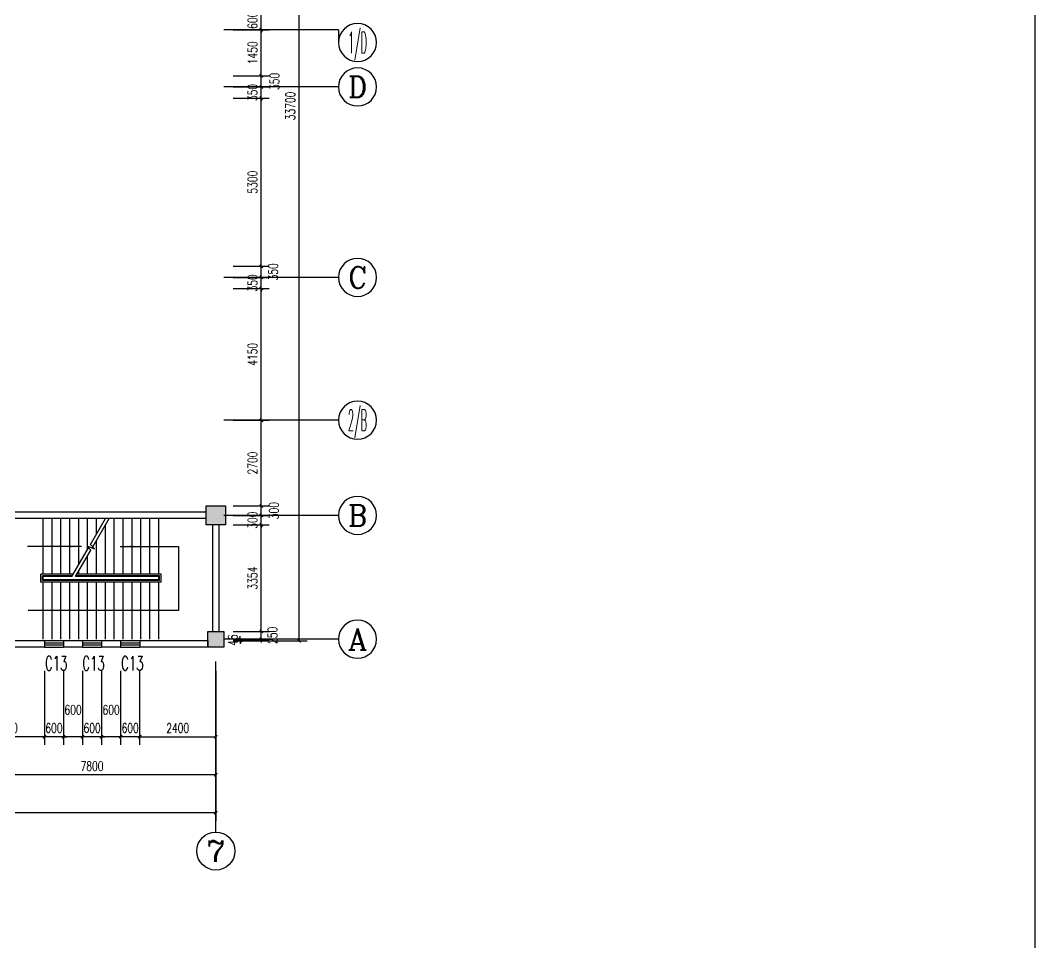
# Model space of a CAD drawing. Extents: x 392800 to 1041602, y -388882 to -94077.
# Drawn here: x 452115 to 484085, y -226017 to -196955 of the extents above; entities that cross this region are included whole.
import ezdxf
from ezdxf.enums import TextEntityAlignment as Align

# ---------------------------------------------------------------- set-up
doc = ezdxf.new("R2010")
doc.units = 0
doc.header["$LTSCALE"] = 1000
doc.header["$MEASUREMENT"] = 0
for name, color, linetype in [('AXIS_TEXT', 7, 'Continuous'), ('IBS-完成面', 2, 'Continuous'), ('IBS-轴号', 160, 'Continuous'), ('IBS－墙体', 6, 'Continuous'), ('IBS－外尺寸标注', 51, 'Continuous'), ('IBS－窗', 1, 'Continuous'), ('IDS-楼梯', 1, 'Continuous'), ('PUB_HATCH', 8, 'Continuous'), ('PUB_TEXT', 7, 'Continuous'), ('STAIR', 10, 'Continuous'), ('WALL', 255, 'Continuous')]:
    doc.layers.add(name, color=color, linetype=linetype)
doc.styles.add('_HZFS', font='txt.shx', dxfattribs={"width": 0.6, "bigfont": 'HZFS.shx'})
doc.styles.add('_TCH_DIM_T3', font='SIMPLEX', dxfattribs={"width": 0.705882, "bigfont": 'GBCBIG'})
doc.styles.add('COMPLEX', font='COMPLEX')
doc.dimstyles.new('_TCH_ARCH&&100', dxfattribs={"dimtxt": 297.5, "dimasz": 100, "dimexe": 250, "dimexo": 300, "dimgap": 126.25, "dimtad": 1, "dimdec": 0, "dimzin": 0, "dimdsep": 46, "dimtxsty": '_TCH_DIM_T3', "dimblk": 'ARCHTICK', "dimcen": 0.09, "dimclrt": 7, "dimazin": 2, "dimtfac": 1, "dimtdec": 0, "dimtix": 1, "dimtmove": 2, "dimatfit": 3, "dimfxl": 1, "dimtolj": 1, "dimtzin": 0, "dimarcsym": 0})

# ---------------------------------------------------------------- blocks, each defined once
blk = doc.blocks.new('_ArchTick')
at = {"color": 0, "linetype": 'ByBlock', "const_width": 0.4}
blk.add_lwpolyline([(-0.5, -0.5), (0.5, 0.5)], dxfattribs=at)
blk = doc.blocks.new('*D276')
at = {"layer": 'Defpoints', "color": 0, "transparency": 16777216}
for p in [(455877, -217155), (458277, -217155), (458277, -219529)]:
    blk.add_point(p, dxfattribs=at)
at = {"layer": 'IBS－外尺寸标注', "color": 0, "lineweight": -2, "transparency": 16777216}
for p, q in [((455877, -217455), (455877, -219779)), ((458277, -217455), (458277, -219779)), ((455877, -219529), (458277, -219529))]:
    blk.add_line(p, q, dxfattribs=at)
at = {"layer": 'IBS－外尺寸标注', "color": 0, "lineweight": -2, "transparency": 16777216, "xscale": 100, "yscale": 100, "zscale": 100, "rotation": 180}
blk.add_blockref('_ArchTick', (455877, -219529), dxfattribs=at)
at = {"layer": 'IBS－外尺寸标注', "color": 0, "lineweight": -2, "transparency": 16777216, "xscale": 100, "yscale": 100, "zscale": 100}
blk.add_blockref('_ArchTick', (458277, -219529), dxfattribs=at)
at = {"layer": 'IBS－外尺寸标注', "color": 7, "transparency": 16777216, "insert": (457077, -219254), "char_height": 297.5, "attachment_point": 5, "style": '_TCH_DIM_T3'}
blk.add_mtext('\\A1;2400', dxfattribs=at)
blk = doc.blocks.new('*D277')
at = {"layer": 'Defpoints', "color": 0, "transparency": 16777216}
for p in [(455277, -217155), (455877, -217155), (455277, -219529)]:
    blk.add_point(p, dxfattribs=at)
at = {"layer": 'IBS－外尺寸标注', "color": 0, "lineweight": -2, "transparency": 16777216}
for p, q in [((455277, -217455), (455277, -219779)), ((455877, -217455), (455877, -219779)), ((455277, -219529), (455177, -219529)), ((455877, -219529), (455277, -219529)), ((455877, -219529), (455977, -219529))]:
    blk.add_line(p, q, dxfattribs=at)
at = {"layer": 'IBS－外尺寸标注', "color": 0, "lineweight": -2, "transparency": 16777216, "xscale": 100, "yscale": 100, "zscale": 100}
blk.add_blockref('_ArchTick', (455277, -219529), dxfattribs=at)
at = {"layer": 'IBS－外尺寸标注', "color": 0, "lineweight": -2, "transparency": 16777216, "xscale": 100, "yscale": 100, "zscale": 100, "rotation": 180}
blk.add_blockref('_ArchTick', (455877, -219529), dxfattribs=at)
at = {"layer": 'IBS－外尺寸标注', "color": 7, "transparency": 16777216, "insert": (455577, -219254), "char_height": 297.5, "attachment_point": 5, "style": '_TCH_DIM_T3'}
blk.add_mtext('\\A1;600', dxfattribs=at)
blk = doc.blocks.new('*D278')
at = {"layer": 'Defpoints', "color": 0, "transparency": 16777216}
for p in [(454077, -217155), (454677, -217155), (454077, -219529)]:
    blk.add_point(p, dxfattribs=at)
at = {"layer": 'IBS－外尺寸标注', "color": 0, "lineweight": -2, "transparency": 16777216}
for p, q in [((454077, -217455), (454077, -219779)), ((454677, -217455), (454677, -219779)), ((454077, -219529), (453977, -219529)), ((454677, -219529), (454077, -219529)), ((454677, -219529), (454777, -219529))]:
    blk.add_line(p, q, dxfattribs=at)
at = {"layer": 'IBS－外尺寸标注', "color": 0, "lineweight": -2, "transparency": 16777216, "xscale": 100, "yscale": 100, "zscale": 100}
blk.add_blockref('_ArchTick', (454077, -219529), dxfattribs=at)
at = {"layer": 'IBS－外尺寸标注', "color": 0, "lineweight": -2, "transparency": 16777216, "xscale": 100, "yscale": 100, "zscale": 100, "rotation": 180}
blk.add_blockref('_ArchTick', (454677, -219529), dxfattribs=at)
at = {"layer": 'IBS－外尺寸标注', "color": 7, "transparency": 16777216, "insert": (454377, -219254), "char_height": 297.5, "attachment_point": 5, "style": '_TCH_DIM_T3'}
blk.add_mtext('\\A1;600', dxfattribs=at)
blk = doc.blocks.new('*D279')
at = {"layer": 'Defpoints', "color": 0, "transparency": 16777216}
for p in [(454677, -217155), (455277, -217155), (454677, -219529)]:
    blk.add_point(p, dxfattribs=at)
at = {"layer": 'IBS－外尺寸标注', "color": 0, "lineweight": -2, "transparency": 16777216}
for p, q in [((454677, -217455), (454677, -219779)), ((455277, -217455), (455277, -219779)), ((455277, -219529), (454677, -219529))]:
    blk.add_line(p, q, dxfattribs=at)
at = {"layer": 'IBS－外尺寸标注', "color": 0, "lineweight": -2, "transparency": 16777216, "xscale": 100, "yscale": 100, "zscale": 100, "rotation": 180}
blk.add_blockref('_ArchTick', (454677, -219529), dxfattribs=at)
at = {"layer": 'IBS－外尺寸标注', "color": 0, "lineweight": -2, "transparency": 16777216, "xscale": 100, "yscale": 100, "zscale": 100}
blk.add_blockref('_ArchTick', (455277, -219529), dxfattribs=at)
at = {"layer": 'IBS－外尺寸标注', "color": 7, "transparency": 16777216, "insert": (454977, -218679), "char_height": 297.5, "attachment_point": 5, "style": '_TCH_DIM_T3'}
blk.add_mtext('\\A1;600', dxfattribs=at)
blk = doc.blocks.new('*D280')
at = {"layer": 'Defpoints', "color": 0, "transparency": 16777216}
for p in [(450477, -217155), (452877, -217155), (450477, -219529)]:
    blk.add_point(p, dxfattribs=at)
at = {"layer": 'IBS－外尺寸标注', "color": 0, "lineweight": -2, "transparency": 16777216}
for p, q in [((450477, -217455), (450477, -219779)), ((452877, -217455), (452877, -219779)), ((452877, -219529), (450477, -219529))]:
    blk.add_line(p, q, dxfattribs=at)
at = {"layer": 'IBS－外尺寸标注', "color": 0, "lineweight": -2, "transparency": 16777216, "xscale": 100, "yscale": 100, "zscale": 100, "rotation": 180}
blk.add_blockref('_ArchTick', (450477, -219529), dxfattribs=at)
at = {"layer": 'IBS－外尺寸标注', "color": 0, "lineweight": -2, "transparency": 16777216, "xscale": 100, "yscale": 100, "zscale": 100}
blk.add_blockref('_ArchTick', (452877, -219529), dxfattribs=at)
at = {"layer": 'IBS－外尺寸标注', "color": 7, "transparency": 16777216, "insert": (451677, -219254), "char_height": 297.5, "attachment_point": 5, "style": '_TCH_DIM_T3'}
blk.add_mtext('\\A1;2400', dxfattribs=at)
blk = doc.blocks.new('*D281')
at = {"layer": 'Defpoints', "color": 0, "transparency": 16777216}
for p in [(452877, -217155), (453477, -217155), (452877, -219529)]:
    blk.add_point(p, dxfattribs=at)
at = {"layer": 'IBS－外尺寸标注', "color": 0, "lineweight": -2, "transparency": 16777216}
for p, q in [((452877, -217455), (452877, -219779)), ((453477, -217455), (453477, -219779)), ((452877, -219529), (452777, -219529)), ((453477, -219529), (452877, -219529)), ((453477, -219529), (453577, -219529))]:
    blk.add_line(p, q, dxfattribs=at)
at = {"layer": 'IBS－外尺寸标注', "color": 0, "lineweight": -2, "transparency": 16777216, "xscale": 100, "yscale": 100, "zscale": 100}
blk.add_blockref('_ArchTick', (452877, -219529), dxfattribs=at)
at = {"layer": 'IBS－外尺寸标注', "color": 0, "lineweight": -2, "transparency": 16777216, "xscale": 100, "yscale": 100, "zscale": 100, "rotation": 180}
blk.add_blockref('_ArchTick', (453477, -219529), dxfattribs=at)
at = {"layer": 'IBS－外尺寸标注', "color": 7, "transparency": 16777216, "insert": (453177, -219254), "char_height": 297.5, "attachment_point": 5, "style": '_TCH_DIM_T3'}
blk.add_mtext('\\A1;600', dxfattribs=at)
blk = doc.blocks.new('*D282')
at = {"layer": 'Defpoints', "color": 0, "transparency": 16777216}
for p in [(453477, -217155), (454077, -217155), (453477, -219529)]:
    blk.add_point(p, dxfattribs=at)
at = {"layer": 'IBS－外尺寸标注', "color": 0, "lineweight": -2, "transparency": 16777216}
for p, q in [((453477, -217455), (453477, -219779)), ((454077, -217455), (454077, -219779)), ((454077, -219529), (453477, -219529))]:
    blk.add_line(p, q, dxfattribs=at)
at = {"layer": 'IBS－外尺寸标注', "color": 0, "lineweight": -2, "transparency": 16777216, "xscale": 100, "yscale": 100, "zscale": 100, "rotation": 180}
blk.add_blockref('_ArchTick', (453477, -219529), dxfattribs=at)
at = {"layer": 'IBS－外尺寸标注', "color": 0, "lineweight": -2, "transparency": 16777216, "xscale": 100, "yscale": 100, "zscale": 100}
blk.add_blockref('_ArchTick', (454077, -219529), dxfattribs=at)
at = {"layer": 'IBS－外尺寸标注', "color": 7, "transparency": 16777216, "insert": (453777, -218679), "char_height": 297.5, "attachment_point": 5, "style": '_TCH_DIM_T3'}
blk.add_mtext('\\A1;600', dxfattribs=at)
blk = doc.blocks.new('*D332')
at = {"layer": 'Defpoints', "color": 0, "transparency": 16777216}
for p in [(418127, -217155), (458277, -217155), (418127, -221929)]:
    blk.add_point(p, dxfattribs=at)
at = {"layer": 'IBS－外尺寸标注', "color": 0, "lineweight": -2, "transparency": 16777216}
for p, q in [((418127, -217455), (418127, -222179)), ((458277, -217455), (458277, -222179)), ((458277, -221929), (418127, -221929))]:
    blk.add_line(p, q, dxfattribs=at)
at = {"layer": 'IBS－外尺寸标注', "color": 0, "lineweight": -2, "transparency": 16777216, "xscale": 100, "yscale": 100, "zscale": 100, "rotation": 180}
blk.add_blockref('_ArchTick', (418127, -221929), dxfattribs=at)
at = {"layer": 'IBS－外尺寸标注', "color": 0, "lineweight": -2, "transparency": 16777216, "xscale": 100, "yscale": 100, "zscale": 100}
blk.add_blockref('_ArchTick', (458277, -221929), dxfattribs=at)
at = {"layer": 'IBS－外尺寸标注', "color": 7, "transparency": 16777216, "insert": (438202, -221654), "char_height": 297.5, "attachment_point": 5, "style": '_TCH_DIM_T3'}
blk.add_mtext('\\A1;40150', dxfattribs=at)
blk = doc.blocks.new('_ARROW')
blk.add_solid([(0, 0), (-1, 0.1), (-1, -0.1)])
blk = doc.blocks.new('*D347')
at = {"layer": 'Defpoints', "color": 0, "transparency": 16777216}
for p in [(450477, -217155), (458277, -217155), (450477, -220729)]:
    blk.add_point(p, dxfattribs=at)
at = {"layer": 'IBS－外尺寸标注', "color": 0, "lineweight": -2, "transparency": 16777216}
for p, q in [((450477, -217455), (450477, -220979)), ((458277, -217455), (458277, -220979)), ((458277, -220729), (450477, -220729))]:
    blk.add_line(p, q, dxfattribs=at)
at = {"layer": 'IBS－外尺寸标注', "color": 0, "lineweight": -2, "transparency": 16777216, "xscale": 100, "yscale": 100, "zscale": 100, "rotation": 180}
blk.add_blockref('_ArchTick', (450477, -220729), dxfattribs=at)
at = {"layer": 'IBS－外尺寸标注', "color": 0, "lineweight": -2, "transparency": 16777216, "xscale": 100, "yscale": 100, "zscale": 100}
blk.add_blockref('_ArchTick', (458277, -220729), dxfattribs=at)
at = {"layer": 'IBS－外尺寸标注', "color": 7, "transparency": 16777216, "insert": (454377, -220454), "char_height": 297.5, "attachment_point": 5, "style": '_TCH_DIM_T3'}
blk.add_mtext('\\A1;7800', dxfattribs=at)
blk = doc.blocks.new('_AXISO')
blk.add_circle((0, 0), 0.5)
at = {"layer": 'AXIS_TEXT', "style": 'COMPLEX', "width": 1.041667}
blk.add_attdef('A', text='', height=0.56, dxfattribs=at).set_placement((-0.25, -0.28), (0.25, -0.28), align=Align.FIT)
blk = doc.blocks.new('_FZH')
blk.add_solid([(0.5, 0.5), (0.5, -0.5), (-0.5, 0.5), (-0.5, -0.5)])
blk = doc.blocks.new('*D348')
at = {"layer": 'Defpoints', "color": 0, "transparency": 16777216}
for p in [(458527, -216459), (458527, -216505), (459048, -216459)]:
    blk.add_point(p, dxfattribs=at)
at = {"layer": 'IBS－外尺寸标注', "color": 0, "lineweight": -2, "transparency": 16777216}
for p, q in [((459048, -216459), (459048, -216359)), ((458827, -216459), (459298, -216459)), ((458827, -216505), (459298, -216505)), ((459048, -216505), (459048, -216459)), ((459048, -216505), (459048, -216605))]:
    blk.add_line(p, q, dxfattribs=at)
at = {"layer": 'IBS－外尺寸标注', "color": 0, "lineweight": -2, "transparency": 16777216, "xscale": 100, "yscale": 100, "zscale": 100}
for p, rotation in [((459048, -216459), 270), ((459048, -216505), 90)]:
    blk.add_blockref('_ArchTick', p, dxfattribs=dict(at, rotation=rotation))
at = {"layer": 'IBS－外尺寸标注', "color": 7, "transparency": 16777216, "insert": (458811, -216482), "char_height": 297.5, "attachment_point": 5, "rotation": 90, "style": '_TCH_DIM_T3'}
blk.add_mtext('\\A1;46', dxfattribs=at)
blk = doc.blocks.new('*D349')
at = {"layer": 'Defpoints', "color": 0, "transparency": 16777216}
for p in [(458527, -216209), (459711, -216209), (458527, -216459)]:
    blk.add_point(p, dxfattribs=at)
at = {"layer": 'IBS－外尺寸标注', "color": 0, "lineweight": -2, "transparency": 16777216}
for p, q in [((459711, -216209), (459711, -216109)), ((458827, -216209), (459961, -216209)), ((459711, -216459), (459711, -216209)), ((458827, -216459), (459961, -216459)), ((459711, -216459), (459711, -216559))]:
    blk.add_line(p, q, dxfattribs=at)
at = {"layer": 'IBS－外尺寸标注', "color": 0, "lineweight": -2, "transparency": 16777216, "xscale": 100, "yscale": 100, "zscale": 100}
for p, rotation in [((459711, -216209), 270), ((459711, -216459), 90)]:
    blk.add_blockref('_ArchTick', p, dxfattribs=dict(at, rotation=rotation))
at = {"layer": 'IBS－外尺寸标注', "color": 7, "transparency": 16777216, "insert": (460064, -216334), "char_height": 297.5, "attachment_point": 5, "rotation": 90, "style": '_TCH_DIM_T3'}
blk.add_mtext('\\A1;250', dxfattribs=at)
blk = doc.blocks.new('*D350')
at = {"layer": 'Defpoints', "color": 0, "transparency": 16777216}
for p in [(458527, -212855), (459711, -212855), (458527, -216209)]:
    blk.add_point(p, dxfattribs=at)
at = {"layer": 'IBS－外尺寸标注', "color": 0, "lineweight": -2, "transparency": 16777216}
for p, q in [((458827, -212855), (459961, -212855)), ((459711, -216209), (459711, -212855)), ((458827, -216209), (459961, -216209))]:
    blk.add_line(p, q, dxfattribs=at)
at = {"layer": 'IBS－外尺寸标注', "color": 0, "lineweight": -2, "transparency": 16777216, "xscale": 100, "yscale": 100, "zscale": 100}
for p, rotation in [((459711, -212855), 90), ((459711, -216209), 270)]:
    blk.add_blockref('_ArchTick', p, dxfattribs=dict(at, rotation=rotation))
at = {"layer": 'IBS－外尺寸标注', "color": 7, "transparency": 16777216, "insert": (459436, -214532), "char_height": 297.5, "attachment_point": 5, "rotation": 90, "style": '_TCH_DIM_T3'}
blk.add_mtext('\\A1;3354', dxfattribs=at)
blk = doc.blocks.new('*D351')
at = {"layer": 'Defpoints', "color": 0, "transparency": 16777216}
for p in [(458527, -212555), (459711, -212555), (458527, -212855)]:
    blk.add_point(p, dxfattribs=at)
at = {"layer": 'IBS－外尺寸标注', "color": 0, "lineweight": -2, "transparency": 16777216}
for p, q in [((458827, -212555), (459961, -212555)), ((459711, -212555), (459711, -212455)), ((459711, -212855), (459711, -212555)), ((458827, -212855), (459961, -212855)), ((459711, -212855), (459711, -212955))]:
    blk.add_line(p, q, dxfattribs=at)
at = {"layer": 'IBS－外尺寸标注', "color": 0, "lineweight": -2, "transparency": 16777216, "xscale": 100, "yscale": 100, "zscale": 100}
for p, rotation in [((459711, -212555), 270), ((459711, -212855), 90)]:
    blk.add_blockref('_ArchTick', p, dxfattribs=dict(at, rotation=rotation))
at = {"layer": 'IBS－外尺寸标注', "color": 7, "transparency": 16777216, "insert": (459436, -212705), "char_height": 297.5, "attachment_point": 5, "rotation": 90, "style": '_TCH_DIM_T3'}
blk.add_mtext('\\A1;300', dxfattribs=at)
blk = doc.blocks.new('*D352')
at = {"layer": 'Defpoints', "color": 0, "transparency": 16777216}
for p in [(458527, -212255), (459711, -212255), (458527, -212555)]:
    blk.add_point(p, dxfattribs=at)
at = {"layer": 'IBS－外尺寸标注', "color": 0, "lineweight": -2, "transparency": 16777216}
for p, q in [((458827, -212255), (459961, -212255)), ((459711, -212555), (459711, -212255)), ((458827, -212555), (459961, -212555))]:
    blk.add_line(p, q, dxfattribs=at)
at = {"layer": 'IBS－外尺寸标注', "color": 0, "lineweight": -2, "transparency": 16777216, "xscale": 100, "yscale": 100, "zscale": 100}
for p, rotation in [((459711, -212255), 90), ((459711, -212555), 270)]:
    blk.add_blockref('_ArchTick', p, dxfattribs=dict(at, rotation=rotation))
at = {"layer": 'IBS－外尺寸标注', "color": 7, "transparency": 16777216, "insert": (460107, -212405), "char_height": 297.5, "attachment_point": 5, "rotation": 90, "style": '_TCH_DIM_T3'}
blk.add_mtext('\\A1;300', dxfattribs=at)
blk = doc.blocks.new('*D353')
at = {"layer": 'Defpoints', "color": 0, "transparency": 16777216}
for p in [(458527, -209555), (459711, -209555), (458527, -212255)]:
    blk.add_point(p, dxfattribs=at)
at = {"layer": 'IBS－外尺寸标注', "color": 0, "lineweight": -2, "transparency": 16777216}
for p, q in [((458827, -209555), (459961, -209555)), ((459711, -212255), (459711, -209555)), ((458827, -212255), (459961, -212255))]:
    blk.add_line(p, q, dxfattribs=at)
at = {"layer": 'IBS－外尺寸标注', "color": 0, "lineweight": -2, "transparency": 16777216, "xscale": 100, "yscale": 100, "zscale": 100}
for p, rotation in [((459711, -209555), 90), ((459711, -212255), 270)]:
    blk.add_blockref('_ArchTick', p, dxfattribs=dict(at, rotation=rotation))
at = {"layer": 'IBS－外尺寸标注', "color": 7, "transparency": 16777216, "insert": (459436, -210905), "char_height": 297.5, "attachment_point": 5, "rotation": 90, "style": '_TCH_DIM_T3'}
blk.add_mtext('\\A1;2700', dxfattribs=at)
blk = doc.blocks.new('*D354')
at = {"layer": 'Defpoints', "color": 0, "transparency": 16777216}
for p in [(458527, -205405), (459711, -205405), (458527, -209555)]:
    blk.add_point(p, dxfattribs=at)
at = {"layer": 'IBS－外尺寸标注', "color": 0, "lineweight": -2, "transparency": 16777216}
for p, q in [((458827, -205405), (459961, -205405)), ((459711, -209555), (459711, -205405)), ((458827, -209555), (459961, -209555))]:
    blk.add_line(p, q, dxfattribs=at)
at = {"layer": 'IBS－外尺寸标注', "color": 0, "lineweight": -2, "transparency": 16777216, "xscale": 100, "yscale": 100, "zscale": 100}
for p, rotation in [((459711, -205405), 90), ((459711, -209555), 270)]:
    blk.add_blockref('_ArchTick', p, dxfattribs=dict(at, rotation=rotation))
at = {"layer": 'IBS－外尺寸标注', "color": 7, "transparency": 16777216, "insert": (459436, -207480), "char_height": 297.5, "attachment_point": 5, "rotation": 90, "style": '_TCH_DIM_T3'}
blk.add_mtext('\\A1;4150', dxfattribs=at)
blk = doc.blocks.new('*D355')
at = {"layer": 'Defpoints', "color": 0, "transparency": 16777216}
for p in [(458527, -205055), (459711, -205055), (458527, -205405)]:
    blk.add_point(p, dxfattribs=at)
at = {"layer": 'IBS－外尺寸标注', "color": 0, "lineweight": -2, "transparency": 16777216}
for p, q in [((458827, -205055), (459961, -205055)), ((459711, -205055), (459711, -204955)), ((459711, -205405), (459711, -205055)), ((458827, -205405), (459961, -205405)), ((459711, -205405), (459711, -205505))]:
    blk.add_line(p, q, dxfattribs=at)
at = {"layer": 'IBS－外尺寸标注', "color": 0, "lineweight": -2, "transparency": 16777216, "xscale": 100, "yscale": 100, "zscale": 100}
for p, rotation in [((459711, -205055), 270), ((459711, -205405), 90)]:
    blk.add_blockref('_ArchTick', p, dxfattribs=dict(at, rotation=rotation))
at = {"layer": 'IBS－外尺寸标注', "color": 7, "transparency": 16777216, "insert": (459436, -205230), "char_height": 297.5, "attachment_point": 5, "rotation": 90, "style": '_TCH_DIM_T3'}
blk.add_mtext('\\A1;350', dxfattribs=at)
blk = doc.blocks.new('*D356')
at = {"layer": 'Defpoints', "color": 0, "transparency": 16777216}
for p in [(458527, -204705), (459711, -204705), (458527, -205055)]:
    blk.add_point(p, dxfattribs=at)
at = {"layer": 'IBS－外尺寸标注', "color": 0, "lineweight": -2, "transparency": 16777216}
for p, q in [((458827, -204705), (459961, -204705)), ((459711, -205055), (459711, -204705)), ((458827, -205055), (459961, -205055))]:
    blk.add_line(p, q, dxfattribs=at)
at = {"layer": 'IBS－外尺寸标注', "color": 0, "lineweight": -2, "transparency": 16777216, "xscale": 100, "yscale": 100, "zscale": 100}
for p, rotation in [((459711, -204705), 90), ((459711, -205055), 270)]:
    blk.add_blockref('_ArchTick', p, dxfattribs=dict(at, rotation=rotation))
at = {"layer": 'IBS－外尺寸标注', "color": 7, "transparency": 16777216, "insert": (460086, -204880), "char_height": 297.5, "attachment_point": 5, "rotation": 90, "style": '_TCH_DIM_T3'}
blk.add_mtext('\\A1;350', dxfattribs=at)
blk = doc.blocks.new('*D357')
at = {"layer": 'Defpoints', "color": 0, "transparency": 16777216}
for p in [(458527, -199405), (459711, -199405), (458527, -204705)]:
    blk.add_point(p, dxfattribs=at)
at = {"layer": 'IBS－外尺寸标注', "color": 0, "lineweight": -2, "transparency": 16777216}
for p, q in [((458827, -199405), (459961, -199405)), ((459711, -204705), (459711, -199405)), ((458827, -204705), (459961, -204705))]:
    blk.add_line(p, q, dxfattribs=at)
at = {"layer": 'IBS－外尺寸标注', "color": 0, "lineweight": -2, "transparency": 16777216, "xscale": 100, "yscale": 100, "zscale": 100}
for p, rotation in [((459711, -199405), 90), ((459711, -204705), 270)]:
    blk.add_blockref('_ArchTick', p, dxfattribs=dict(at, rotation=rotation))
at = {"layer": 'IBS－外尺寸标注', "color": 7, "transparency": 16777216, "insert": (459436, -202055), "char_height": 297.5, "attachment_point": 5, "rotation": 90, "style": '_TCH_DIM_T3'}
blk.add_mtext('\\A1;5300', dxfattribs=at)
blk = doc.blocks.new('*D358')
at = {"layer": 'Defpoints', "color": 0, "transparency": 16777216}
for p in [(458527, -199055), (459711, -199055), (458527, -199405)]:
    blk.add_point(p, dxfattribs=at)
at = {"layer": 'IBS－外尺寸标注', "color": 0, "lineweight": -2, "transparency": 16777216}
for p, q in [((458827, -199055), (459961, -199055)), ((459711, -199055), (459711, -198955)), ((459711, -199405), (459711, -199055)), ((458827, -199405), (459961, -199405)), ((459711, -199405), (459711, -199505))]:
    blk.add_line(p, q, dxfattribs=at)
at = {"layer": 'IBS－外尺寸标注', "color": 0, "lineweight": -2, "transparency": 16777216, "xscale": 100, "yscale": 100, "zscale": 100}
for p, rotation in [((459711, -199055), 270), ((459711, -199405), 90)]:
    blk.add_blockref('_ArchTick', p, dxfattribs=dict(at, rotation=rotation))
at = {"layer": 'IBS－外尺寸标注', "color": 7, "transparency": 16777216, "insert": (459436, -199230), "char_height": 297.5, "attachment_point": 5, "rotation": 90, "style": '_TCH_DIM_T3'}
blk.add_mtext('\\A1;350', dxfattribs=at)
blk = doc.blocks.new('*D359')
at = {"layer": 'Defpoints', "color": 0, "transparency": 16777216}
for p in [(458527, -198705), (459711, -198705), (458527, -199055)]:
    blk.add_point(p, dxfattribs=at)
at = {"layer": 'IBS－外尺寸标注', "color": 0, "lineweight": -2, "transparency": 16777216}
for p, q in [((458827, -198705), (459961, -198705)), ((459711, -199055), (459711, -198705)), ((458827, -199055), (459961, -199055))]:
    blk.add_line(p, q, dxfattribs=at)
at = {"layer": 'IBS－外尺寸标注', "color": 0, "lineweight": -2, "transparency": 16777216, "xscale": 100, "yscale": 100, "zscale": 100}
for p, rotation in [((459711, -198705), 90), ((459711, -199055), 270)]:
    blk.add_blockref('_ArchTick', p, dxfattribs=dict(at, rotation=rotation))
at = {"layer": 'IBS－外尺寸标注', "color": 7, "transparency": 16777216, "insert": (460129, -198880), "char_height": 297.5, "attachment_point": 5, "rotation": 90, "style": '_TCH_DIM_T3'}
blk.add_mtext('\\A1;350', dxfattribs=at)
blk = doc.blocks.new('*D360')
at = {"layer": 'Defpoints', "color": 0, "transparency": 16777216}
for p in [(458527, -197255), (459711, -197255), (458527, -198705)]:
    blk.add_point(p, dxfattribs=at)
at = {"layer": 'IBS－外尺寸标注', "color": 0, "lineweight": -2, "transparency": 16777216}
for p, q in [((458827, -197255), (459961, -197255)), ((459711, -198705), (459711, -197255)), ((458827, -198705), (459961, -198705))]:
    blk.add_line(p, q, dxfattribs=at)
at = {"layer": 'IBS－外尺寸标注', "color": 0, "lineweight": -2, "transparency": 16777216, "xscale": 100, "yscale": 100, "zscale": 100}
for p, rotation in [((459711, -197255), 90), ((459711, -198705), 270)]:
    blk.add_blockref('_ArchTick', p, dxfattribs=dict(at, rotation=rotation))
at = {"layer": 'IBS－外尺寸标注', "color": 7, "transparency": 16777216, "insert": (459436, -197980), "char_height": 297.5, "attachment_point": 5, "rotation": 90, "style": '_TCH_DIM_T3'}
blk.add_mtext('\\A1;1450', dxfattribs=at)
blk = doc.blocks.new('*D361')
at = {"layer": 'Defpoints', "color": 0, "transparency": 16777216}
for p in [(458527, -196655), (459711, -196655), (458527, -197255)]:
    blk.add_point(p, dxfattribs=at)
at = {"layer": 'IBS－外尺寸标注', "color": 0, "lineweight": -2, "transparency": 16777216}
for p, q in [((459711, -196655), (459711, -196555)), ((458827, -196655), (459961, -196655)), ((459711, -197255), (459711, -196655)), ((458827, -197255), (459961, -197255)), ((459711, -197255), (459711, -197355))]:
    blk.add_line(p, q, dxfattribs=at)
at = {"layer": 'IBS－外尺寸标注', "color": 0, "lineweight": -2, "transparency": 16777216, "xscale": 100, "yscale": 100, "zscale": 100}
for p, rotation in [((459711, -196655), 270), ((459711, -197255), 90)]:
    blk.add_blockref('_ArchTick', p, dxfattribs=dict(at, rotation=rotation))
at = {"layer": 'IBS－外尺寸标注', "color": 7, "transparency": 16777216, "insert": (459436, -196955), "char_height": 297.5, "attachment_point": 5, "rotation": 90, "style": '_TCH_DIM_T3'}
blk.add_mtext('\\A1;600', dxfattribs=at)
blk = doc.blocks.new('*D376')
at = {"layer": 'Defpoints', "color": 0, "transparency": 16777216}
for p in [(458527, -182805), (460901, -182805), (458527, -216505)]:
    blk.add_point(p, dxfattribs=at)
at = {"layer": 'IBS－外尺寸标注', "color": 0, "lineweight": -2, "transparency": 16777216}
for p, q in [((458827, -182805), (461151, -182805)), ((460901, -216505), (460901, -182805)), ((458827, -216505), (461151, -216505))]:
    blk.add_line(p, q, dxfattribs=at)
at = {"layer": 'IBS－外尺寸标注', "color": 0, "lineweight": -2, "transparency": 16777216, "xscale": 100, "yscale": 100, "zscale": 100}
for p, rotation in [((460901, -182805), 90), ((460901, -216505), 270)]:
    blk.add_blockref('_ArchTick', p, dxfattribs=dict(at, rotation=rotation))
at = {"layer": 'IBS－外尺寸标注', "color": 7, "transparency": 16777216, "insert": (460626, -199655), "char_height": 297.5, "attachment_point": 5, "rotation": 90, "style": '_TCH_DIM_T3'}
blk.add_mtext('\\A1;33700', dxfattribs=at)

msp = doc.modelspace()

# ---------------------------------------------------------------- linework, layer by layer
at = {"layer": 'IBS-完成面'}
msp.add_lwpolyline([(392799.5, -166588.4), (484085.2, -166588.4), (484085.2, -248691), (392799.5, -248691)], close=True, dxfattribs=at)
at = {"layer": 'IBS-轴号'}
for p, q in [((462143.5, -197255), (458527.2, -197255)), ((462143.5, -197255), (462143.5, -197655)), ((462143.5, -199055), (458527.2, -199055)), ((462143.5, -205055), (458527.2, -205055)), ((462143.5, -209555), (458527.2, -209555)), ((462143.5, -212555), (458527.2, -212555)), ((462143.5, -216455), (458527.2, -216455)), ((458277.2, -222529.3), (458277.2, -217155))]:
    msp.add_line(p, q, dxfattribs=at)
at = {"layer": 'IBS－墙体'}
for p, q in [((453877.2, -212455), (450727.2, -212455)), ((457977.2, -212455), (453877.2, -212455)), ((457977.2, -212655), (450727.2, -212655)), ((458177.2, -212855), (458177.2, -216209.2)), ((458377.2, -212855), (458377.2, -216209.2)), ((452877.2, -216705), (450227.2, -216705)), ((452877.2, -216505), (450727.2, -216505)), ((452877.2, -216505), (452877.2, -216705)), ((454077.2, -216505), (453477.2, -216505)), ((453477.2, -216505), (453477.2, -216705)), ((454077.2, -216705), (453477.2, -216705)), ((454077.2, -216505), (454077.2, -216705)), ((455277.2, -216505), (454677.2, -216505)), ((454677.2, -216505), (454677.2, -216705)), ((455277.2, -216705), (454677.2, -216705)), ((455277.2, -216505), (455277.2, -216705)), ((458027.2, -216505), (455877.2, -216505)), ((455877.2, -216505), (455877.2, -216705)), ((458027.2, -216705), (455877.2, -216705))]:
    msp.add_line(p, q, dxfattribs=at)
for points in [[(457977.2, -212255), (458577.2, -212255), (458577.2, -212855), (457977.2, -212855)], [(458027.2, -216209.2), (458527.2, -216209.2), (458527.2, -216709.2), (458027.2, -216709.2)]]:
    msp.add_lwpolyline(points, close=True, dxfattribs=at)
at = {"layer": 'IBS－窗'}
for p, q in [((453477.2, -216505), (452877.2, -216505)), ((453477.2, -216575), (452877.2, -216575)), ((452877.2, -216635), (453477.2, -216635)), ((452877.2, -216705), (453477.2, -216705)), ((454677.2, -216505), (454077.2, -216505)), ((454677.2, -216575), (454077.2, -216575)), ((454077.2, -216635), (454677.2, -216635)), ((454077.2, -216705), (454677.2, -216705)), ((455877.2, -216505), (455277.2, -216505)), ((455877.2, -216575), (455277.2, -216575)), ((455277.2, -216635), (455877.2, -216635)), ((455277.2, -216705), (455877.2, -216705))]:
    msp.add_line(p, q, dxfattribs=at)
at = {"layer": 'IDS-楼梯'}
for p, q in [((452837.2, -214405), (452837.2, -212655)), ((453117.2, -214405), (453117.2, -212655)), ((453397.2, -214405), (453397.2, -212655)), ((453677.2, -214405), (453677.2, -212655)), ((453957.2, -214109.9), (453957.2, -212655)), ((454237.2, -213625), (454237.2, -212655)), ((454326.7, -213469.8), (454797.2, -212655)), ((454399.4, -213543.9), (454912.6, -212655)), ((454797.2, -214405), (454797.2, -212855)), ((455077.2, -214405), (455077.2, -212655)), ((455357.2, -214405), (455357.2, -212655)), ((455637.2, -214405), (455637.2, -212655)), ((455917.2, -214405), (455917.2, -212655)), ((456197.2, -214405), (456197.2, -212655)), ((456477.2, -214405), (456477.2, -212655)), ((454207.4, -213516.4), (454457.6, -213603.1)), ((454338.3, -213649.7), (454207.4, -213516.4)), ((454457.6, -213603.1), (454326.7, -213469.8)), ((454517.2, -214405), (454517.2, -213340)), ((453743.5, -214480), (454265.6, -213575.7)), ((453859, -214480), (454338.3, -213649.7)), ((454237.2, -214405), (454237.2, -213825)), ((453786.8, -214405), (452762.2, -214405)), ((452762.2, -214655), (452762.2, -214405)), ((453757.9, -214455), (452812.2, -214455)), ((452812.2, -214605), (452812.2, -214455)), ((452837.2, -214605), (452837.2, -214455)), ((453743.5, -214480), (452837.2, -214480)), ((453117.2, -214480), (453117.2, -214455)), ((453397.2, -214480), (453397.2, -214455)), ((453677.2, -214480), (453677.2, -214455)), ((456477.2, -214480), (453859, -214480)), ((456502.2, -214455), (453873.4, -214455)), ((456552.2, -214405), (453902.3, -214405)), ((453957.2, -214405), (453957.2, -214309.9)), ((453957.2, -214480), (453957.2, -214455)), ((454237.2, -214480), (454237.2, -214455)), ((454517.2, -214480), (454517.2, -214455)), ((454797.2, -214480), (454797.2, -214455)), ((455077.2, -214480), (455077.2, -214455)), ((455357.2, -214480), (455357.2, -214455)), ((455637.2, -214480), (455637.2, -214455)), ((455917.2, -214480), (455917.2, -214455)), ((456197.2, -214480), (456197.2, -214455)), ((456477.2, -214605), (456477.2, -214455)), ((456502.2, -214605), (456502.2, -214455)), ((456552.2, -214655), (456552.2, -214405)), ((456552.2, -214655), (452762.2, -214655)), ((456502.2, -214605), (452812.2, -214605)), ((456477.2, -214580), (452837.2, -214580)), ((452837.2, -216455), (452837.2, -214655)), ((453117.2, -214605), (453117.2, -214580)), ((453117.2, -216455), (453117.2, -214655)), ((453397.2, -214605), (453397.2, -214580)), ((453397.2, -216455), (453397.2, -214655)), ((453677.2, -214605), (453677.2, -214580)), ((453677.2, -216455), (453677.2, -214655)), ((453957.2, -214605), (453957.2, -214580)), ((453957.2, -216455), (453957.2, -214655)), ((454237.2, -214605), (454237.2, -214580)), ((454237.2, -216455), (454237.2, -214655)), ((454517.2, -214605), (454517.2, -214580)), ((454517.2, -216455), (454517.2, -214655)), ((454797.2, -214605), (454797.2, -214580)), ((454797.2, -216455), (454797.2, -214655)), ((455077.2, -214605), (455077.2, -214580)), ((455077.2, -216455), (455077.2, -214655)), ((455357.2, -214605), (455357.2, -214580)), ((455357.2, -216455), (455357.2, -214655)), ((455637.2, -214605), (455637.2, -214580)), ((455637.2, -216455), (455637.2, -214655)), ((455917.2, -214605), (455917.2, -214580)), ((455917.2, -216455), (455917.2, -214655)), ((456197.2, -214605), (456197.2, -214580)), ((456197.2, -216455), (456197.2, -214655)), ((456477.2, -216455), (456477.2, -214655))]:
    msp.add_line(p, q, dxfattribs=at)
for points in [[(454044.4, -213539.1), (452341.6, -213539.1)], [(457105.1, -213530), (457105.1, -215555.2), (452366.2, -215555.2)], [(455264.4, -213530), (457105.1, -213530)]]:
    msp.add_lwpolyline(points, dxfattribs=at)
at = {"layer": 'STAIR'}
msp.add_line((454517.2, -213140), (454517.2, -212655), dxfattribs=at)
at = {"layer": 'WALL'}
for p, q in [((458027.2, -216505), (458027.2, -216705)), ((458527.2, -216505), (458527.2, -216705))]:
    msp.add_line(p, q, dxfattribs=at)

# ---------------------------------------------------------------- block references
at = {"layer": 'IBS-轴号'}
ref = msp.add_blockref('_AXISO', (462743.5, -197655), dxfattribs=dict(at, xscale=-1200, yscale=1200, zscale=1200))
ref.add_attrib('A', '1/D', dxfattribs={"layer": 'AXIS_TEXT', "height": 672, "style": 'COMPLEX', "width": 0.347222}).set_placement((462443.5, -197991), (463043.5, -197991), align=Align.FIT)
ref = msp.add_blockref('_AXISO', (462743.5, -199055), dxfattribs=dict(at, xscale=-1200, yscale=1200, zscale=1200))
ref.add_attrib('A', 'D', dxfattribs={"layer": 'AXIS_TEXT', "height": 672, "style": 'COMPLEX', "width": 1.102941}).set_placement((462443.5, -199391), (463043.5, -199391), align=Align.FIT)
ref = msp.add_blockref('_AXISO', (462743.5, -205055), dxfattribs=dict(at, xscale=-1200, yscale=1200, zscale=1200))
ref.add_attrib('A', 'C', dxfattribs={"layer": 'AXIS_TEXT', "height": 672, "style": 'COMPLEX', "width": 1.25}).set_placement((462443.5, -205391), (463043.5, -205391), align=Align.FIT)
ref = msp.add_blockref('_AXISO', (462743.5, -209555), dxfattribs=dict(at, xscale=-1200, yscale=1200, zscale=1200))
ref.add_attrib('A', '2/B', dxfattribs={"layer": 'AXIS_TEXT', "height": 672, "style": 'COMPLEX', "width": 0.317797}).set_placement((462443.5, -209891), (463043.5, -209891), align=Align.FIT)
ref = msp.add_blockref('_AXISO', (462743.5, -212555), dxfattribs=dict(at, xscale=-1200, yscale=1200, zscale=1200))
ref.add_attrib('A', 'B', dxfattribs={"layer": 'AXIS_TEXT', "height": 672, "style": 'COMPLEX', "width": 1.102941}).set_placement((462443.5, -212891), (463043.5, -212891), align=Align.FIT)
ref = msp.add_blockref('_AXISO', (462743.5, -216455), dxfattribs=dict(at, xscale=-1200, yscale=1200, zscale=1200))
ref.add_attrib('A', 'A', dxfattribs={"layer": 'AXIS_TEXT', "height": 672, "style": 'COMPLEX', "width": 1.041667}).set_placement((462443.5, -216791), (463043.5, -216791), align=Align.FIT)
ref = msp.add_blockref('_AXISO', (458277.2, -223129.3), dxfattribs=dict(at, xscale=1200, yscale=1200, zscale=1200))
ref.add_attrib('A', '7', dxfattribs={"layer": 'AXIS_TEXT', "height": 672, "style": 'COMPLEX', "width": 1.339286}).set_placement((457977.2, -223465.3), (458577.2, -223465.3), align=Align.FIT)
at = {"layer": 'IDS-楼梯', "yscale": 400, "zscale": 400}
for p, xscale in [((454044.4, -213539.1), 400), ((455264.4, -213530), -400)]:
    msp.add_blockref('_ARROW', p, dxfattribs=dict(at, xscale=xscale))
at = {"layer": 'PUB_HATCH', "zscale": 500}
for p, xscale, yscale in [((458277.2, -212555), 600, 600), ((458277.2, -216459.2), 500, 500)]:
    msp.add_blockref('_FZH', p, dxfattribs=dict(at, xscale=xscale, yscale=yscale))

# ---------------------------------------------------------------- texts
at = {"layer": 'PUB_TEXT', "ltscale": 2, "style": '_HZFS', "width": 0.6}
for p in [(452893, -217438.7), (454071, -217438.7), (455292.6, -217438.7)]:
    msp.add_text('C13', height=450, dxfattribs=at).set_placement(p)

# ---------------------------------------------------------------- dimensions: what is measured, and where the dimension line sits
at = {"layer": 'IBS－外尺寸标注'}
for base, p1, p2, picture, middle in [((460901.4, -182805), (458527.2, -216505), (458527.2, -182805), '*D376', (460626.4, -199655)), ((459710.9, -196655), (458527.2, -197255), (458527.2, -196655), '*D361', (459435.9, -196955)), ((459710.9, -197255), (458527.2, -198705), (458527.2, -197255), '*D360', (459435.9, -197980)), ((459710.9, -199055), (458527.2, -199405), (458527.2, -199055), '*D358', (459435.9, -199230)), ((459710.9, -199405), (458527.2, -204705), (458527.2, -199405), '*D357', (459435.9, -202055)), ((459710.9, -205055), (458527.2, -205405), (458527.2, -205055), '*D355', (459435.9, -205230)), ((459710.9, -205405), (458527.2, -209555), (458527.2, -205405), '*D354', (459435.9, -207480)), ((459710.9, -209555), (458527.2, -212255), (458527.2, -209555), '*D353', (459435.9, -210905)), ((459710.9, -212555), (458527.2, -212855), (458527.2, -212555), '*D351', (459435.9, -212705)), ((459710.9, -212855), (458527.2, -216209.2), (458527.2, -212855), '*D350', (459435.9, -214532.1))]:
    dim = msp.add_linear_dim(base=base, p1=p1, p2=p2, angle=90, dimstyle='_TCH_ARCH&&100', dxfattribs=at)
    dim.commit()
    dim.dimension.update_dxf_attribs({"geometry": picture, "text_midpoint": middle})
for base, p1, p2, picture, middle in [((459710.9, -198705), (458527.2, -199055), (458527.2, -198705), '*D359', (460128.7, -198880)), ((459710.9, -204705), (458527.2, -205055), (458527.2, -204705), '*D356', (460085.7, -204880)), ((459710.9, -212255), (458527.2, -212555), (458527.2, -212255), '*D352', (460107.2, -212405)), ((459710.9, -216209.2), (458527.2, -216459.2), (458527.2, -216209.2), '*D349', (460064.3, -216334.2)), ((459047.9, -216459.2), (458527.2, -216505), (458527.2, -216459.2), '*D348', (458810.8, -216482.1))]:
    dim = msp.add_linear_dim(base=base, p1=p1, p2=p2, angle=90, dimstyle='_TCH_ARCH&&100', dxfattribs=at)
    dim.commit()
    dim.dimension.update_dxf_attribs({"geometry": picture, "text_midpoint": middle, "dimtype": 160})
dim = msp.add_aligned_dim(p1=(458277.2, -217155), p2=(418127.2, -217155), distance=4774.3, dimstyle='_TCH_ARCH&&100', dxfattribs=at)
dim.commit()
dim.dimension.update_dxf_attribs({"geometry": '*D332', "text_midpoint": (438202.2, -221654.3)})
for base, p1, p2, picture, middle in [((450477.2, -219529.3), (452877.2, -217155), (450477.2, -217155), '*D280', (451677.2, -219254.3)), ((450477.2, -220729.3), (458277.2, -217155), (450477.2, -217155), '*D347', (454377.2, -220454.3)), ((452877.2, -219529.3), (453477.2, -217155), (452877.2, -217155), '*D281', (453177.2, -219254.3)), ((454077.2, -219529.3), (454677.2, -217155), (454077.2, -217155), '*D278', (454377.2, -219254.3)), ((455277.2, -219529.3), (455877.2, -217155), (455277.2, -217155), '*D277', (455577.2, -219254.3)), ((458277.2, -219529.3), (455877.2, -217155), (458277.2, -217155), '*D276', (457077.2, -219254.3))]:
    dim = msp.add_linear_dim(base=base, p1=p1, p2=p2, dimstyle='_TCH_ARCH&&100', dxfattribs=at)
    dim.commit()
    dim.dimension.update_dxf_attribs({"geometry": picture, "text_midpoint": middle})
for base, p1, p2, picture, middle in [((453477.2, -219529.3), (454077.2, -217155), (453477.2, -217155), '*D282', (453777.2, -218679.3)), ((454677.2, -219529.3), (455277.2, -217155), (454677.2, -217155), '*D279', (454977.2, -218679.3))]:
    dim = msp.add_linear_dim(base=base, p1=p1, p2=p2, dimstyle='_TCH_ARCH&&100', dxfattribs=at)
    dim.commit()
    dim.dimension.update_dxf_attribs({"geometry": picture, "text_midpoint": middle, "dimtype": 160})

doc.saveas('drawing.dxf')
